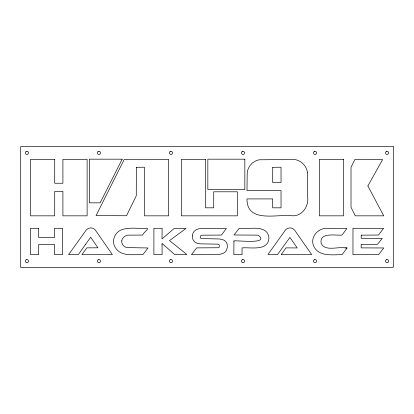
<?xml version="1.0" encoding="UTF-8"?>
<svg xmlns="http://www.w3.org/2000/svg" width="414" height="414" viewBox="0 0 414 414"><rect width="100%" height="100%" fill="white"/><g stroke="black" fill="none" stroke-linecap="round" stroke-linejoin="round"><path stroke-width="0.62" d="M345.726 247.934C338.414 246.247 325.026 251.991 321.124 243.261C319.199 231.68 336.385 235.84 342.021 235.064L346.911 228.45L325.104 228.399C316.87 229.242 310.014 237.983 313.672 246.014C318.402 256.939 332.706 254.657 342.031 254.651L347.098 247.986L345.726 247.934L346.937 247.97M307.478 172.472L307.473 195.739C309.594 205.608 302.184 217.076 291.316 215.694C276.785 214.012 246.822 223.343 246.972 198.917L272.666 198.917L272.666 207.818L281.034 207.818L281.034 190.549L247.003 190.549L247.184 173.792L247.634 170.211L249.497 166.211L252.25 163.038L255.971 160.782L258.973 159.794L294.478 159.473C301.113 160.43 306.531 165.833 307.478 172.472M136.356 167.308L136.258 195.801L126.529 215.746L96.064 215.627L124.247 159.395L168.674 159.385L168.674 215.834L144.46 215.834L144.46 167.215L136.356 167.308M162.034 244.203L162.117 254.651L153.894 254.651L153.894 228.295L162.128 228.295L161.993 238.945L174.397 228.295L186.031 228.456L169.512 240.586L186.859 254.47L174.822 254.641L162.055 243.432L162.034 244.203M272.754 167.308L272.66 182.533L281.034 182.533L281.034 167.215L272.754 167.308M233.936 241.207L233.843 254.651L242.04 254.651L242.04 247.903C250.077 247.023 268.324 251.588 268.929 238.014C267.692 223.482 247.639 229.93 239.276 228.28L234.008 234.976L258.155 235.152C271.553 245.507 230.562 239.287 233.936 241.207M192.386 235.892L192.551 238.412L193.291 240.213L194.978 242.092L197.012 243.209L200.221 243.851L217.547 244.141L219.141 244.84L219.461 246.159L219.022 247.334L217.702 247.748L196.686 247.882L191.439 254.651L219.731 254.408L223.808 253.011L225.501 251.655L226.655 249.89L227.374 246.868L227.12 243.903L225.832 241.595L223.902 240.094L219.674 238.981L201.566 238.562L200.702 238.278L200.205 237.062L200.645 235.809L201.846 235.214L221.474 235.064L226.38 228.466L199.03 228.678L196.2 229.754L194.016 231.447L192.862 233.465L192.386 235.892M361.251 235.152L361.153 238.267L382.225 238.355L377.527 244.322L361.163 244.322L361.163 247.882L383.773 247.97L378.603 254.651L352.971 254.651L352.971 228.295L383.633 228.295L378.525 235.043L361.251 235.152M121.835 240.286L121.726 242.118L122.43 244.436L124.05 246.273L126.529 247.582L148.015 247.97L142.846 254.651C133.624 254.206 120.702 257.177 115.087 247.194C111.092 240.529 115.206 231.529 122.466 229.439C129.861 227.224 137.795 228.694 145.412 228.331C151.912 227.079 141.904 233.641 142.835 235.043L127.455 235.157C124.966 235.923 122.42 237.574 121.835 240.286M281.282 254.506L311.675 254.563L294.525 230.018L292.538 228.378L290.028 227.855L287.44 228.393L285.712 229.666L267.967 254.429L277.442 254.651L289.919 237.434L297.242 247.934L285.934 247.877L281.282 254.506M367.87 185.938L383.742 215.834L355.279 215.834L351.015 207.233L351.015 167.22L354.933 159.385L382.608 159.587L367.87 185.938M122.177 159.178L100.136 202.844L89.326 202.844L89.326 159.183L122.177 159.178M26.098 151.415L25.259 152.869L26.098 154.324L27.779 154.324L28.618 152.869L27.779 151.415L26.098 151.415M26.098 259.676L25.259 261.13L26.098 262.585L27.779 262.585L28.618 261.13L27.779 259.676L26.098 259.676M98.123 151.415L97.28 152.869L98.123 154.324L99.805 154.324L100.643 152.869L99.805 151.415L98.123 151.415M98.123 259.676L97.28 261.13L98.123 262.585L99.805 262.585L100.643 261.13L99.805 259.676L98.123 259.676M170.149 151.415L169.305 152.869L170.149 154.324L171.826 154.324L172.669 152.869L171.826 151.415L170.149 151.415M170.149 259.676L169.305 261.13L170.149 262.585L171.826 262.585L172.669 261.13L171.826 259.676L170.149 259.676M242.174 151.415L241.331 152.869L242.174 154.324L243.851 154.324L244.695 152.869L243.851 151.415L242.174 151.415M242.174 259.676L241.331 261.13L242.174 262.585L243.851 262.585L244.695 261.13L243.851 259.676L242.174 259.676M314.195 151.415L313.357 152.869L314.195 154.324L315.877 154.324L316.72 152.869L315.877 151.415L314.195 151.415M314.195 259.676L313.357 261.13L314.195 262.585L315.877 262.585L316.72 261.13L315.877 259.676L314.195 259.676M386.221 151.415L385.382 152.869L386.221 154.324L387.902 154.324L388.741 152.869L387.902 151.415L386.221 151.415M386.221 259.676L385.382 261.13L386.221 262.585L387.902 262.585L388.741 261.13L387.902 259.676L386.221 259.676M85.548 244.353L78.308 254.636L68.574 254.651L86.184 230.106L88.218 228.404L90.754 227.871L93.067 228.259L94.951 229.547L112.365 254.574L81.946 254.563L86.816 247.857L97.916 247.795L90.713 237.232L85.548 244.353M393.3 146.634L20.7 146.634L20.7 267.366L393.3 267.366L393.3 146.634M244.84 159.183L207.833 159.183L207.833 189.534L244.84 189.534L244.84 159.183M54.715 159.385L30.496 159.385L30.496 215.834L54.715 215.834L54.715 191.439L62.907 191.439L62.907 215.834L87.121 215.834L87.121 159.385L62.907 159.385L62.907 183.247L54.715 183.247L54.715 159.385M205.535 159.385L181.316 159.385L181.316 215.834L237.408 215.834L237.408 191.796L213.727 191.796L213.727 207.818L205.535 207.818L205.535 159.385M343.537 159.385L319.318 159.385L319.318 215.834L343.537 215.834L343.537 159.385M38.688 228.295L30.496 228.295L30.496 254.651L38.688 254.651L38.688 244.503L54.534 244.503L54.534 254.651L62.55 254.651L62.55 228.295L54.534 228.295L54.534 237.558L38.688 237.558L38.688 228.295"/></g></svg>
